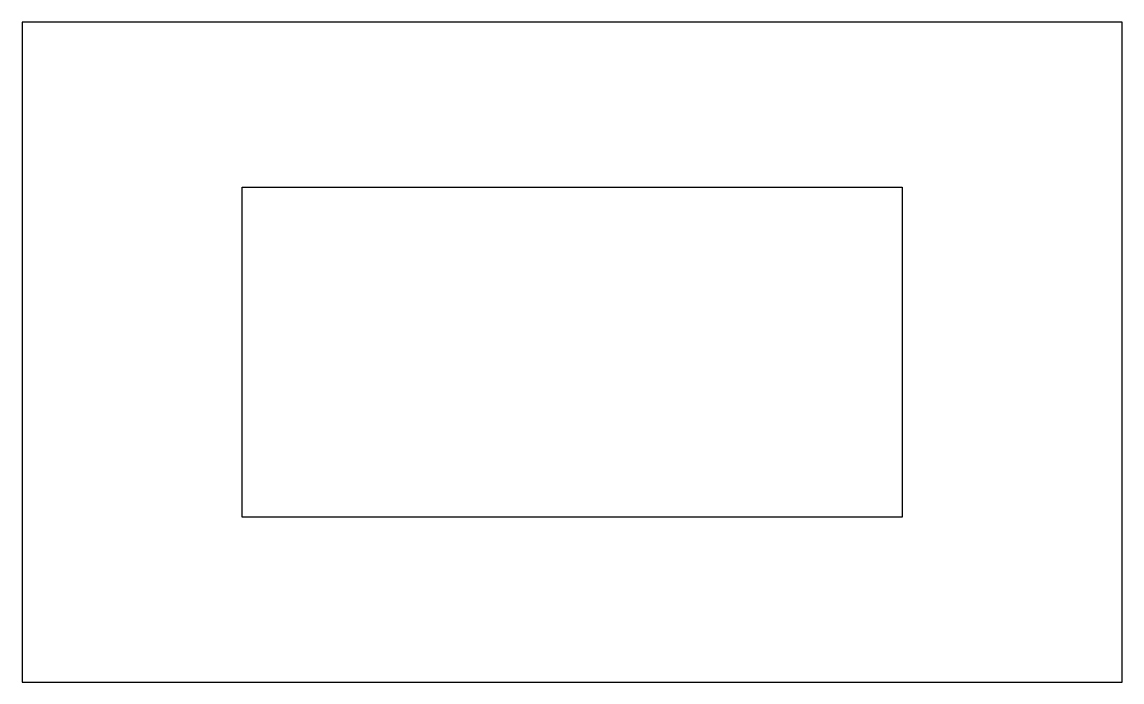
# Model space of a CAD drawing. Header units: millimetres. Extents: x -25 to 25, y -15 to 15.
import ezdxf

# ---------------------------------------------------------------- set-up
doc = ezdxf.new("R2010")
doc.units = ezdxf.units.MM

msp = doc.modelspace()

# ---------------------------------------------------------------- linework, layer by layer
for p, q in [((-25, 15, 1), (-25, -15, 1)), ((25, 15, 1), (-25, 15, 1)), ((25, -15, 1), (25, 15, 1)), ((-15, 7.5, 1), (15, 7.5, 1)), ((-15, -7.5, 1), (-15, 7.5, 1)), ((15, 7.5, 1), (15, -7.5, 1)), ((15, -7.5, 1), (-15, -7.5, 1)), ((-25, -15, 1), (25, -15, 1))]:
    msp.add_line(p, q)

doc.saveas('drawing.dxf')
